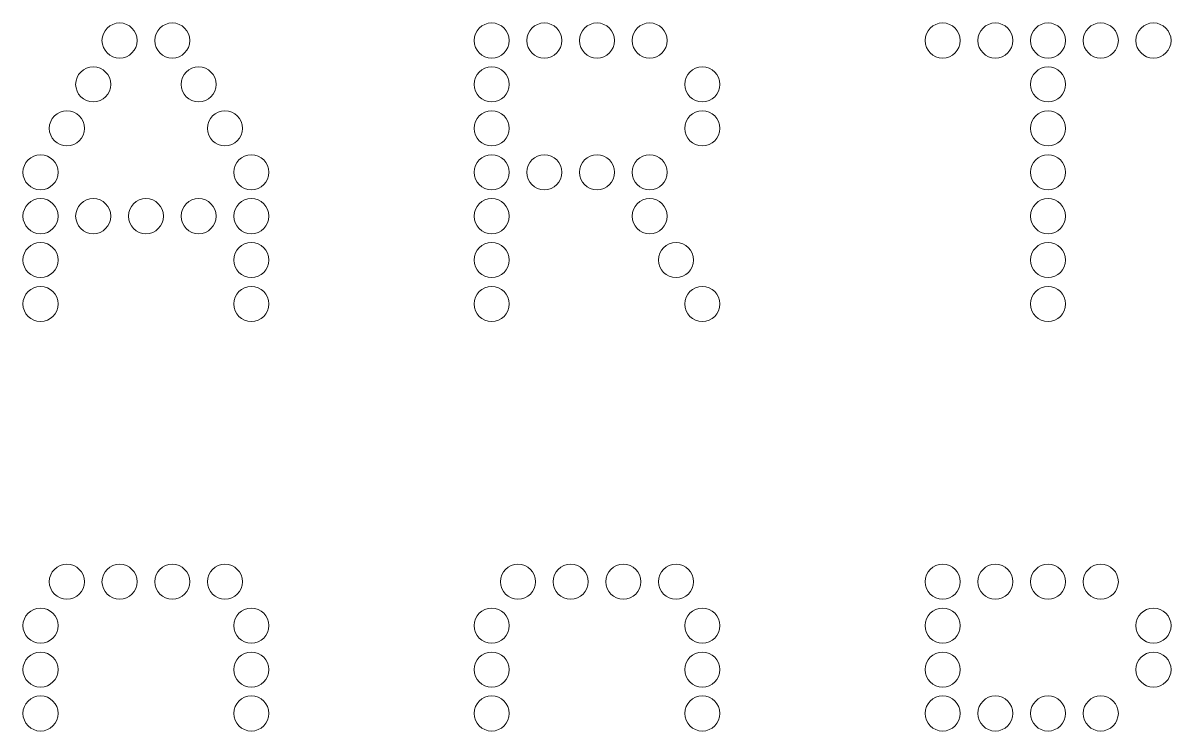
# Model space of a CAD drawing. Header units: millimetres. Extents: x -116 to 116, y -116 to 114.
# Drawn here: x -54.35 to -11.92, y 29.18 to 55.35 of the extents above; entities that cross this region are included whole.
import ezdxf

# ---------------------------------------------------------------- set-up
doc = ezdxf.new("R2010")
doc.units = ezdxf.units.MM
doc.header["$MEASUREMENT"] = 0
doc.layers.add('Laag 1', color=7, linetype='Continuous')

msp = doc.modelspace()

# ---------------------------------------------------------------- linework, layer by layer
at = {"layer": 'Laag 1', "color": 250, "lineweight": 9}
for points in [[(-51.4321, 54.7022), (-51.4321, 54.3452), (-51.14, 54.0531), (-50.783, 54.0531), (-50.783, 54.0531), (-50.426, 54.0531), (-50.1339, 54.3452), (-50.1339, 54.7022), (-50.1339, 54.7022), (-50.1339, 55.0592), (-50.426, 55.3513), (-50.783, 55.3513), (-50.783, 55.3513), (-51.14, 55.3513), (-51.4321, 55.0592), (-51.4321, 54.7022)], [(-49.4848, 54.7022), (-49.4848, 54.3452), (-49.1927, 54.0531), (-48.8356, 54.0531), (-48.8356, 54.0531), (-48.4786, 54.0531), (-48.1865, 54.3452), (-48.1865, 54.7022), (-48.1865, 54.7022), (-48.1865, 55.0592), (-48.4786, 55.3513), (-48.8356, 55.3513), (-48.8356, 55.3513), (-49.1927, 55.3513), (-49.4848, 55.0592), (-49.4848, 54.7022)], [(-37.68, 54.7022), (-37.68, 54.3452), (-37.3879, 54.0531), (-37.0309, 54.0531), (-37.0309, 54.0531), (-36.6739, 54.0531), (-36.3818, 54.3452), (-36.3818, 54.7022), (-36.3818, 54.7022), (-36.3818, 55.0592), (-36.6739, 55.3513), (-37.0309, 55.3513), (-37.0309, 55.3513), (-37.3879, 55.3513), (-37.68, 55.0592), (-37.68, 54.7022)], [(-35.7327, 54.7022), (-35.7327, 54.3452), (-35.4406, 54.0531), (-35.0836, 54.0531), (-35.0836, 54.0531), (-34.7265, 54.0531), (-34.4344, 54.3452), (-34.4344, 54.7022), (-34.4344, 54.7022), (-34.4344, 55.0592), (-34.7265, 55.3513), (-35.0836, 55.3513), (-35.0836, 55.3513), (-35.4406, 55.3513), (-35.7327, 55.0592), (-35.7327, 54.7022)], [(-33.7853, 54.7022), (-33.7853, 54.3452), (-33.4932, 54.0531), (-33.1362, 54.0531), (-33.1362, 54.0531), (-32.7792, 54.0531), (-32.4871, 54.3452), (-32.4871, 54.7022), (-32.4871, 54.7022), (-32.4871, 55.0592), (-32.7792, 55.3513), (-33.1362, 55.3513), (-33.1362, 55.3513), (-33.4932, 55.3513), (-33.7853, 55.0592), (-33.7853, 54.7022)], [(-31.838, 54.7022), (-31.838, 54.3452), (-31.5459, 54.0531), (-31.1889, 54.0531), (-31.1889, 54.0531), (-30.8319, 54.0531), (-30.5398, 54.3452), (-30.5398, 54.7022), (-30.5398, 54.7022), (-30.5398, 55.0592), (-30.8319, 55.3513), (-31.1889, 55.3513), (-31.1889, 55.3513), (-31.5459, 55.3513), (-31.838, 55.0592), (-31.838, 54.7022)], [(-21.0069, 54.7022), (-21.0069, 54.3452), (-20.7148, 54.0531), (-20.3578, 54.0531), (-20.3578, 54.0531), (-20.0008, 54.0531), (-19.7087, 54.3452), (-19.7087, 54.7022), (-19.7087, 54.7022), (-19.7087, 55.0592), (-20.0008, 55.3513), (-20.3578, 55.3513), (-20.3578, 55.3513), (-20.7148, 55.3513), (-21.0069, 55.0592), (-21.0069, 54.7022)], [(-19.0596, 54.7022), (-19.0596, 54.3452), (-18.7675, 54.0531), (-18.4105, 54.0531), (-18.4105, 54.0531), (-18.0534, 54.0531), (-17.7613, 54.3452), (-17.7613, 54.7022), (-17.7613, 54.7022), (-17.7613, 55.0592), (-18.0534, 55.3513), (-18.4105, 55.3513), (-18.4105, 55.3513), (-18.7675, 55.3513), (-19.0596, 55.0592), (-19.0596, 54.7022)], [(-17.1122, 54.7022), (-17.1122, 54.3452), (-16.8201, 54.0531), (-16.4631, 54.0531), (-16.4631, 54.0531), (-16.1061, 54.0531), (-15.814, 54.3452), (-15.814, 54.7022), (-15.814, 54.7022), (-15.814, 55.0592), (-16.1061, 55.3513), (-16.4631, 55.3513), (-16.4631, 55.3513), (-16.8201, 55.3513), (-17.1122, 55.0592), (-17.1122, 54.7022)], [(-15.1649, 54.7022), (-15.1649, 54.3452), (-14.8728, 54.0531), (-14.5158, 54.0531), (-14.5158, 54.0531), (-14.1588, 54.0531), (-13.8667, 54.3452), (-13.8667, 54.7022), (-13.8667, 54.7022), (-13.8667, 55.0592), (-14.1588, 55.3513), (-14.5158, 55.3513), (-14.5158, 55.3513), (-14.8728, 55.3513), (-15.1649, 55.0592), (-15.1649, 54.7022)], [(-13.2176, 54.7022), (-13.2176, 54.3452), (-12.9255, 54.0531), (-12.5684, 54.0531), (-12.5684, 54.0531), (-12.2114, 54.0531), (-11.9193, 54.3452), (-11.9193, 54.7022), (-11.9193, 54.7022), (-11.9193, 55.0592), (-12.2114, 55.3513), (-12.5684, 55.3513), (-12.5684, 55.3513), (-12.9255, 55.3513), (-13.2176, 55.0592), (-13.2176, 54.7022)], [(-52.4058, 53.0794), (-52.4058, 52.7224), (-52.1137, 52.4303), (-51.7567, 52.4303), (-51.7567, 52.4303), (-51.3996, 52.4303), (-51.1075, 52.7224), (-51.1075, 53.0794), (-51.1075, 53.0794), (-51.1075, 53.4364), (-51.3996, 53.7285), (-51.7567, 53.7285), (-51.7567, 53.7285), (-52.1137, 53.7285), (-52.4058, 53.4364), (-52.4058, 53.0794)], [(-48.5111, 53.0794), (-48.5111, 52.7224), (-48.219, 52.4303), (-47.862, 52.4303), (-47.862, 52.4303), (-47.505, 52.4303), (-47.2129, 52.7224), (-47.2129, 53.0794), (-47.2129, 53.0794), (-47.2129, 53.4364), (-47.505, 53.7285), (-47.862, 53.7285), (-47.862, 53.7285), (-48.219, 53.7285), (-48.5111, 53.4364), (-48.5111, 53.0794)], [(-37.68, 53.0794), (-37.68, 52.7224), (-37.3879, 52.4303), (-37.0309, 52.4303), (-37.0309, 52.4303), (-36.6739, 52.4303), (-36.3818, 52.7224), (-36.3818, 53.0794), (-36.3818, 53.0794), (-36.3818, 53.4364), (-36.6739, 53.7285), (-37.0309, 53.7285), (-37.0309, 53.7285), (-37.3879, 53.7285), (-37.68, 53.4364), (-37.68, 53.0794)], [(-29.8907, 53.0794), (-29.8907, 52.7224), (-29.5986, 52.4303), (-29.2415, 52.4303), (-29.2415, 52.4303), (-28.8845, 52.4303), (-28.5924, 52.7224), (-28.5924, 53.0794), (-28.5924, 53.0794), (-28.5924, 53.4364), (-28.8845, 53.7285), (-29.2415, 53.7285), (-29.2415, 53.7285), (-29.5986, 53.7285), (-29.8907, 53.4364), (-29.8907, 53.0794)], [(-17.1122, 53.0794), (-17.1122, 52.7224), (-16.8201, 52.4303), (-16.4631, 52.4303), (-16.4631, 52.4303), (-16.1061, 52.4303), (-15.814, 52.7224), (-15.814, 53.0794), (-15.814, 53.0794), (-15.814, 53.4364), (-16.1061, 53.7285), (-16.4631, 53.7285), (-16.4631, 53.7285), (-16.8201, 53.7285), (-17.1122, 53.4364), (-17.1122, 53.0794)], [(-53.3794, 51.4566), (-53.3794, 51.0996), (-53.0873, 50.8075), (-52.7303, 50.8075), (-52.7303, 50.8075), (-52.3733, 50.8075), (-52.0812, 51.0996), (-52.0812, 51.4566), (-52.0812, 51.4566), (-52.0812, 51.8136), (-52.3733, 52.1057), (-52.7303, 52.1057), (-52.7303, 52.1057), (-53.0873, 52.1057), (-53.3794, 51.8136), (-53.3794, 51.4566)], [(-47.5374, 51.4566), (-47.5374, 51.0996), (-47.2453, 50.8075), (-46.8883, 50.8075), (-46.8883, 50.8075), (-46.5313, 50.8075), (-46.2392, 51.0996), (-46.2392, 51.4566), (-46.2392, 51.4566), (-46.2392, 51.8136), (-46.5313, 52.1057), (-46.8883, 52.1057), (-46.8883, 52.1057), (-47.2453, 52.1057), (-47.5374, 51.8136), (-47.5374, 51.4566)], [(-37.68, 51.4566), (-37.68, 51.0996), (-37.3879, 50.8075), (-37.0309, 50.8075), (-37.0309, 50.8075), (-36.6739, 50.8075), (-36.3818, 51.0996), (-36.3818, 51.4566), (-36.3818, 51.4566), (-36.3818, 51.8136), (-36.6739, 52.1057), (-37.0309, 52.1057), (-37.0309, 52.1057), (-37.3879, 52.1057), (-37.68, 51.8136), (-37.68, 51.4566)], [(-29.8907, 51.4566), (-29.8907, 51.0996), (-29.5986, 50.8075), (-29.2415, 50.8075), (-29.2415, 50.8075), (-28.8845, 50.8075), (-28.5924, 51.0996), (-28.5924, 51.4566), (-28.5924, 51.4566), (-28.5924, 51.8136), (-28.8845, 52.1057), (-29.2415, 52.1057), (-29.2415, 52.1057), (-29.5986, 52.1057), (-29.8907, 51.8136), (-29.8907, 51.4566)], [(-17.1122, 51.4566), (-17.1122, 51.0996), (-16.8201, 50.8075), (-16.4631, 50.8075), (-16.4631, 50.8075), (-16.1061, 50.8075), (-15.814, 51.0996), (-15.814, 51.4566), (-15.814, 51.4566), (-15.814, 51.8136), (-16.1061, 52.1057), (-16.4631, 52.1057), (-16.4631, 52.1057), (-16.8201, 52.1057), (-17.1122, 51.8136), (-17.1122, 51.4566)], [(-54.3531, 49.8339), (-54.3531, 49.4768), (-54.061, 49.1847), (-53.704, 49.1847), (-53.704, 49.1847), (-53.347, 49.1847), (-53.0549, 49.4768), (-53.0549, 49.8339), (-53.0549, 49.8339), (-53.0549, 50.1909), (-53.347, 50.483), (-53.704, 50.483), (-53.704, 50.483), (-54.061, 50.483), (-54.3531, 50.1909), (-54.3531, 49.8339)], [(-46.5638, 49.8339), (-46.5638, 49.4768), (-46.2717, 49.1847), (-45.9146, 49.1847), (-45.9146, 49.1847), (-45.5576, 49.1847), (-45.2655, 49.4768), (-45.2655, 49.8339), (-45.2655, 49.8339), (-45.2655, 50.1909), (-45.5576, 50.483), (-45.9146, 50.483), (-45.9146, 50.483), (-46.2717, 50.483), (-46.5638, 50.1909), (-46.5638, 49.8339)], [(-37.68, 49.8339), (-37.68, 49.4768), (-37.3879, 49.1847), (-37.0309, 49.1847), (-37.0309, 49.1847), (-36.6739, 49.1847), (-36.3818, 49.4768), (-36.3818, 49.8339), (-36.3818, 49.8339), (-36.3818, 50.1909), (-36.6739, 50.483), (-37.0309, 50.483), (-37.0309, 50.483), (-37.3879, 50.483), (-37.68, 50.1909), (-37.68, 49.8339)], [(-35.7327, 49.8339), (-35.7327, 49.4768), (-35.4406, 49.1847), (-35.0836, 49.1847), (-35.0836, 49.1847), (-34.7265, 49.1847), (-34.4344, 49.4768), (-34.4344, 49.8339), (-34.4344, 49.8339), (-34.4344, 50.1909), (-34.7265, 50.483), (-35.0836, 50.483), (-35.0836, 50.483), (-35.4406, 50.483), (-35.7327, 50.1909), (-35.7327, 49.8339)], [(-33.7853, 49.8339), (-33.7853, 49.4768), (-33.4932, 49.1847), (-33.1362, 49.1847), (-33.1362, 49.1847), (-32.7792, 49.1847), (-32.4871, 49.4768), (-32.4871, 49.8339), (-32.4871, 49.8339), (-32.4871, 50.1909), (-32.7792, 50.483), (-33.1362, 50.483), (-33.1362, 50.483), (-33.4932, 50.483), (-33.7853, 50.1909), (-33.7853, 49.8339)], [(-31.838, 49.8339), (-31.838, 49.4768), (-31.5459, 49.1847), (-31.1889, 49.1847), (-31.1889, 49.1847), (-30.8319, 49.1847), (-30.5398, 49.4768), (-30.5398, 49.8339), (-30.5398, 49.8339), (-30.5398, 50.1909), (-30.8319, 50.483), (-31.1889, 50.483), (-31.1889, 50.483), (-31.5459, 50.483), (-31.838, 50.1909), (-31.838, 49.8339)], [(-17.1122, 49.8339), (-17.1122, 49.4768), (-16.8201, 49.1847), (-16.4631, 49.1847), (-16.4631, 49.1847), (-16.1061, 49.1847), (-15.814, 49.4768), (-15.814, 49.8339), (-15.814, 49.8339), (-15.814, 50.1909), (-16.1061, 50.483), (-16.4631, 50.483), (-16.4631, 50.483), (-16.8201, 50.483), (-17.1122, 50.1909), (-17.1122, 49.8339)], [(-54.3531, 48.2111), (-54.3531, 47.8541), (-54.061, 47.562), (-53.704, 47.562), (-53.704, 47.562), (-53.347, 47.562), (-53.0549, 47.8541), (-53.0549, 48.2111), (-53.0549, 48.2111), (-53.0549, 48.5681), (-53.347, 48.8602), (-53.704, 48.8602), (-53.704, 48.8602), (-54.061, 48.8602), (-54.3531, 48.5681), (-54.3531, 48.2111)], [(-52.4058, 48.2111), (-52.4058, 47.8541), (-52.1137, 47.562), (-51.7567, 47.562), (-51.7567, 47.562), (-51.3996, 47.562), (-51.1075, 47.8541), (-51.1075, 48.2111), (-51.1075, 48.2111), (-51.1075, 48.5681), (-51.3996, 48.8602), (-51.7567, 48.8602), (-51.7567, 48.8602), (-52.1137, 48.8602), (-52.4058, 48.5681), (-52.4058, 48.2111)], [(-50.4584, 48.2111), (-50.4584, 47.8541), (-50.1663, 47.562), (-49.8093, 47.562), (-49.8093, 47.562), (-49.4523, 47.562), (-49.1602, 47.8541), (-49.1602, 48.2111), (-49.1602, 48.2111), (-49.1602, 48.5681), (-49.4523, 48.8602), (-49.8093, 48.8602), (-49.8093, 48.8602), (-50.1663, 48.8602), (-50.4584, 48.5681), (-50.4584, 48.2111)], [(-48.5111, 48.2111), (-48.5111, 47.8541), (-48.219, 47.562), (-47.862, 47.562), (-47.862, 47.562), (-47.505, 47.562), (-47.2129, 47.8541), (-47.2129, 48.2111), (-47.2129, 48.2111), (-47.2129, 48.5681), (-47.505, 48.8602), (-47.862, 48.8602), (-47.862, 48.8602), (-48.219, 48.8602), (-48.5111, 48.5681), (-48.5111, 48.2111)], [(-46.5638, 48.2111), (-46.5638, 47.8541), (-46.2717, 47.562), (-45.9146, 47.562), (-45.9146, 47.562), (-45.5576, 47.562), (-45.2655, 47.8541), (-45.2655, 48.2111), (-45.2655, 48.2111), (-45.2655, 48.5681), (-45.5576, 48.8602), (-45.9146, 48.8602), (-45.9146, 48.8602), (-46.2717, 48.8602), (-46.5638, 48.5681), (-46.5638, 48.2111)], [(-37.68, 48.2111), (-37.68, 47.8541), (-37.3879, 47.562), (-37.0309, 47.562), (-37.0309, 47.562), (-36.6739, 47.562), (-36.3818, 47.8541), (-36.3818, 48.2111), (-36.3818, 48.2111), (-36.3818, 48.5681), (-36.6739, 48.8602), (-37.0309, 48.8602), (-37.0309, 48.8602), (-37.3879, 48.8602), (-37.68, 48.5681), (-37.68, 48.2111)], [(-31.838, 48.2111), (-31.838, 47.8541), (-31.5459, 47.562), (-31.1889, 47.562), (-31.1889, 47.562), (-30.8319, 47.562), (-30.5398, 47.8541), (-30.5398, 48.2111), (-30.5398, 48.2111), (-30.5398, 48.5681), (-30.8319, 48.8602), (-31.1889, 48.8602), (-31.1889, 48.8602), (-31.5459, 48.8602), (-31.838, 48.5681), (-31.838, 48.2111)], [(-17.1122, 48.2111), (-17.1122, 47.8541), (-16.8201, 47.562), (-16.4631, 47.562), (-16.4631, 47.562), (-16.1061, 47.562), (-15.814, 47.8541), (-15.814, 48.2111), (-15.814, 48.2111), (-15.814, 48.5681), (-16.1061, 48.8602), (-16.4631, 48.8602), (-16.4631, 48.8602), (-16.8201, 48.8602), (-17.1122, 48.5681), (-17.1122, 48.2111)], [(-54.3531, 46.5883), (-54.3531, 46.2313), (-54.061, 45.9392), (-53.704, 45.9392), (-53.704, 45.9392), (-53.347, 45.9392), (-53.0549, 46.2313), (-53.0549, 46.5883), (-53.0549, 46.5883), (-53.0549, 46.9453), (-53.347, 47.2374), (-53.704, 47.2374), (-53.704, 47.2374), (-54.061, 47.2374), (-54.3531, 46.9453), (-54.3531, 46.5883)], [(-46.5638, 46.5883), (-46.5638, 46.2313), (-46.2717, 45.9392), (-45.9146, 45.9392), (-45.9146, 45.9392), (-45.5576, 45.9392), (-45.2655, 46.2313), (-45.2655, 46.5883), (-45.2655, 46.5883), (-45.2655, 46.9453), (-45.5576, 47.2374), (-45.9146, 47.2374), (-45.9146, 47.2374), (-46.2717, 47.2374), (-46.5638, 46.9453), (-46.5638, 46.5883)], [(-37.68, 46.5883), (-37.68, 46.2313), (-37.3879, 45.9392), (-37.0309, 45.9392), (-37.0309, 45.9392), (-36.6739, 45.9392), (-36.3818, 46.2313), (-36.3818, 46.5883), (-36.3818, 46.5883), (-36.3818, 46.9453), (-36.6739, 47.2374), (-37.0309, 47.2374), (-37.0309, 47.2374), (-37.3879, 47.2374), (-37.68, 46.9453), (-37.68, 46.5883)], [(-30.8643, 46.5883), (-30.8643, 46.2313), (-30.5722, 45.9392), (-30.2152, 45.9392), (-30.2152, 45.9392), (-29.8582, 45.9392), (-29.5661, 46.2313), (-29.5661, 46.5883), (-29.5661, 46.5883), (-29.5661, 46.9453), (-29.8582, 47.2374), (-30.2152, 47.2374), (-30.2152, 47.2374), (-30.5722, 47.2374), (-30.8643, 46.9453), (-30.8643, 46.5883)], [(-17.1122, 46.5883), (-17.1122, 46.2313), (-16.8201, 45.9392), (-16.4631, 45.9392), (-16.4631, 45.9392), (-16.1061, 45.9392), (-15.814, 46.2313), (-15.814, 46.5883), (-15.814, 46.5883), (-15.814, 46.9453), (-16.1061, 47.2374), (-16.4631, 47.2374), (-16.4631, 47.2374), (-16.8201, 47.2374), (-17.1122, 46.9453), (-17.1122, 46.5883)], [(-54.3531, 44.9655), (-54.3531, 44.6085), (-54.061, 44.3164), (-53.704, 44.3164), (-53.704, 44.3164), (-53.347, 44.3164), (-53.0549, 44.6085), (-53.0549, 44.9655), (-53.0549, 44.9655), (-53.0549, 45.3225), (-53.347, 45.6146), (-53.704, 45.6146), (-53.704, 45.6146), (-54.061, 45.6146), (-54.3531, 45.3225), (-54.3531, 44.9655)], [(-46.5638, 44.9655), (-46.5638, 44.6085), (-46.2717, 44.3164), (-45.9146, 44.3164), (-45.9146, 44.3164), (-45.5576, 44.3164), (-45.2655, 44.6085), (-45.2655, 44.9655), (-45.2655, 44.9655), (-45.2655, 45.3225), (-45.5576, 45.6146), (-45.9146, 45.6146), (-45.9146, 45.6146), (-46.2717, 45.6146), (-46.5638, 45.3225), (-46.5638, 44.9655)], [(-37.68, 44.9655), (-37.68, 44.6085), (-37.3879, 44.3164), (-37.0309, 44.3164), (-37.0309, 44.3164), (-36.6739, 44.3164), (-36.3818, 44.6085), (-36.3818, 44.9655), (-36.3818, 44.9655), (-36.3818, 45.3225), (-36.6739, 45.6146), (-37.0309, 45.6146), (-37.0309, 45.6146), (-37.3879, 45.6146), (-37.68, 45.3225), (-37.68, 44.9655)], [(-29.8907, 44.9655), (-29.8907, 44.6085), (-29.5986, 44.3164), (-29.2415, 44.3164), (-29.2415, 44.3164), (-28.8845, 44.3164), (-28.5924, 44.6085), (-28.5924, 44.9655), (-28.5924, 44.9655), (-28.5924, 45.3225), (-28.8845, 45.6146), (-29.2415, 45.6146), (-29.2415, 45.6146), (-29.5986, 45.6146), (-29.8907, 45.3225), (-29.8907, 44.9655)], [(-17.1122, 44.9655), (-17.1122, 44.6085), (-16.8201, 44.3164), (-16.4631, 44.3164), (-16.4631, 44.3164), (-16.1061, 44.3164), (-15.814, 44.6085), (-15.814, 44.9655), (-15.814, 44.9655), (-15.814, 45.3225), (-16.1061, 45.6146), (-16.4631, 45.6146), (-16.4631, 45.6146), (-16.8201, 45.6146), (-17.1122, 45.3225), (-17.1122, 44.9655)], [(-53.3794, 34.6999), (-53.3794, 34.3429), (-53.0873, 34.0508), (-52.7303, 34.0508), (-52.7303, 34.0508), (-52.3733, 34.0508), (-52.0812, 34.3429), (-52.0812, 34.6999), (-52.0812, 34.6999), (-52.0812, 35.0569), (-52.3733, 35.349), (-52.7303, 35.349), (-52.7303, 35.349), (-53.0873, 35.349), (-53.3794, 35.0569), (-53.3794, 34.6999)], [(-51.4321, 34.6999), (-51.4321, 34.3429), (-51.14, 34.0508), (-50.783, 34.0508), (-50.783, 34.0508), (-50.426, 34.0508), (-50.1339, 34.3429), (-50.1339, 34.6999), (-50.1339, 34.6999), (-50.1339, 35.0569), (-50.426, 35.349), (-50.783, 35.349), (-50.783, 35.349), (-51.14, 35.349), (-51.4321, 35.0569), (-51.4321, 34.6999)], [(-49.4848, 34.6999), (-49.4848, 34.3429), (-49.1927, 34.0508), (-48.8356, 34.0508), (-48.8356, 34.0508), (-48.4786, 34.0508), (-48.1865, 34.3429), (-48.1865, 34.6999), (-48.1865, 34.6999), (-48.1865, 35.0569), (-48.4786, 35.349), (-48.8356, 35.349), (-48.8356, 35.349), (-49.1927, 35.349), (-49.4848, 35.0569), (-49.4848, 34.6999)], [(-47.5374, 34.6999), (-47.5374, 34.3429), (-47.2453, 34.0508), (-46.8883, 34.0508), (-46.8883, 34.0508), (-46.5313, 34.0508), (-46.2392, 34.3429), (-46.2392, 34.6999), (-46.2392, 34.6999), (-46.2392, 35.0569), (-46.5313, 35.349), (-46.8883, 35.349), (-46.8883, 35.349), (-47.2453, 35.349), (-47.5374, 35.0569), (-47.5374, 34.6999)], [(-36.7063, 34.6999), (-36.7063, 34.3429), (-36.4142, 34.0508), (-36.0572, 34.0508), (-36.0572, 34.0508), (-35.7002, 34.0508), (-35.4081, 34.3429), (-35.4081, 34.6999), (-35.4081, 34.6999), (-35.4081, 35.0569), (-35.7002, 35.349), (-36.0572, 35.349), (-36.0572, 35.349), (-36.4142, 35.349), (-36.7063, 35.0569), (-36.7063, 34.6999)], [(-34.759, 34.6999), (-34.759, 34.3429), (-34.4669, 34.0508), (-34.1099, 34.0508), (-34.1099, 34.0508), (-33.7529, 34.0508), (-33.4608, 34.3429), (-33.4608, 34.6999), (-33.4608, 34.6999), (-33.4608, 35.0569), (-33.7529, 35.349), (-34.1099, 35.349), (-34.1099, 35.349), (-34.4669, 35.349), (-34.759, 35.0569), (-34.759, 34.6999)], [(-32.8117, 34.6999), (-32.8117, 34.3429), (-32.5196, 34.0508), (-32.1625, 34.0508), (-32.1625, 34.0508), (-31.8055, 34.0508), (-31.5134, 34.3429), (-31.5134, 34.6999), (-31.5134, 34.6999), (-31.5134, 35.0569), (-31.8055, 35.349), (-32.1625, 35.349), (-32.1625, 35.349), (-32.5196, 35.349), (-32.8117, 35.0569), (-32.8117, 34.6999)], [(-30.8643, 34.6999), (-30.8643, 34.3429), (-30.5722, 34.0508), (-30.2152, 34.0508), (-30.2152, 34.0508), (-29.8582, 34.0508), (-29.5661, 34.3429), (-29.5661, 34.6999), (-29.5661, 34.6999), (-29.5661, 35.0569), (-29.8582, 35.349), (-30.2152, 35.349), (-30.2152, 35.349), (-30.5722, 35.349), (-30.8643, 35.0569), (-30.8643, 34.6999)], [(-21.0069, 34.6999), (-21.0069, 34.3429), (-20.7148, 34.0508), (-20.3578, 34.0508), (-20.3578, 34.0508), (-20.0008, 34.0508), (-19.7087, 34.3429), (-19.7087, 34.6999), (-19.7087, 34.6999), (-19.7087, 35.0569), (-20.0008, 35.349), (-20.3578, 35.349), (-20.3578, 35.349), (-20.7148, 35.349), (-21.0069, 35.0569), (-21.0069, 34.6999)], [(-19.0596, 34.6999), (-19.0596, 34.3429), (-18.7675, 34.0508), (-18.4105, 34.0508), (-18.4105, 34.0508), (-18.0534, 34.0508), (-17.7613, 34.3429), (-17.7613, 34.6999), (-17.7613, 34.6999), (-17.7613, 35.0569), (-18.0534, 35.349), (-18.4105, 35.349), (-18.4105, 35.349), (-18.7675, 35.349), (-19.0596, 35.0569), (-19.0596, 34.6999)], [(-17.1122, 34.6999), (-17.1122, 34.3429), (-16.8201, 34.0508), (-16.4631, 34.0508), (-16.4631, 34.0508), (-16.1061, 34.0508), (-15.814, 34.3429), (-15.814, 34.6999), (-15.814, 34.6999), (-15.814, 35.0569), (-16.1061, 35.349), (-16.4631, 35.349), (-16.4631, 35.349), (-16.8201, 35.349), (-17.1122, 35.0569), (-17.1122, 34.6999)], [(-15.1649, 34.6999), (-15.1649, 34.3429), (-14.8728, 34.0508), (-14.5158, 34.0508), (-14.5158, 34.0508), (-14.1588, 34.0508), (-13.8667, 34.3429), (-13.8667, 34.6999), (-13.8667, 34.6999), (-13.8667, 35.0569), (-14.1588, 35.349), (-14.5158, 35.349), (-14.5158, 35.349), (-14.8728, 35.349), (-15.1649, 35.0569), (-15.1649, 34.6999)], [(-54.3531, 33.0771), (-54.3531, 32.7201), (-54.061, 32.428), (-53.704, 32.428), (-53.704, 32.428), (-53.347, 32.428), (-53.0549, 32.7201), (-53.0549, 33.0771), (-53.0549, 33.0771), (-53.0549, 33.4341), (-53.347, 33.7262), (-53.704, 33.7262), (-53.704, 33.7262), (-54.061, 33.7262), (-54.3531, 33.4341), (-54.3531, 33.0771)], [(-46.5638, 33.0771), (-46.5638, 32.7201), (-46.2717, 32.428), (-45.9146, 32.428), (-45.9146, 32.428), (-45.5576, 32.428), (-45.2655, 32.7201), (-45.2655, 33.0771), (-45.2655, 33.0771), (-45.2655, 33.4341), (-45.5576, 33.7262), (-45.9146, 33.7262), (-45.9146, 33.7262), (-46.2717, 33.7262), (-46.5638, 33.4341), (-46.5638, 33.0771)], [(-37.68, 33.0771), (-37.68, 32.7201), (-37.3879, 32.428), (-37.0309, 32.428), (-37.0309, 32.428), (-36.6739, 32.428), (-36.3818, 32.7201), (-36.3818, 33.0771), (-36.3818, 33.0771), (-36.3818, 33.4341), (-36.6739, 33.7262), (-37.0309, 33.7262), (-37.0309, 33.7262), (-37.3879, 33.7262), (-37.68, 33.4341), (-37.68, 33.0771)], [(-29.8907, 33.0771), (-29.8907, 32.7201), (-29.5986, 32.428), (-29.2415, 32.428), (-29.2415, 32.428), (-28.8845, 32.428), (-28.5924, 32.7201), (-28.5924, 33.0771), (-28.5924, 33.0771), (-28.5924, 33.4341), (-28.8845, 33.7262), (-29.2415, 33.7262), (-29.2415, 33.7262), (-29.5986, 33.7262), (-29.8907, 33.4341), (-29.8907, 33.0771)], [(-21.0069, 33.0771), (-21.0069, 32.7201), (-20.7148, 32.428), (-20.3578, 32.428), (-20.3578, 32.428), (-20.0008, 32.428), (-19.7087, 32.7201), (-19.7087, 33.0771), (-19.7087, 33.0771), (-19.7087, 33.4341), (-20.0008, 33.7262), (-20.3578, 33.7262), (-20.3578, 33.7262), (-20.7148, 33.7262), (-21.0069, 33.4341), (-21.0069, 33.0771)], [(-13.2176, 33.0771), (-13.2176, 32.7201), (-12.9255, 32.428), (-12.5684, 32.428), (-12.5684, 32.428), (-12.2114, 32.428), (-11.9193, 32.7201), (-11.9193, 33.0771), (-11.9193, 33.0771), (-11.9193, 33.4341), (-12.2114, 33.7262), (-12.5684, 33.7262), (-12.5684, 33.7262), (-12.9255, 33.7262), (-13.2176, 33.4341), (-13.2176, 33.0771)], [(-54.3531, 31.4543), (-54.3531, 31.0973), (-54.061, 30.8052), (-53.704, 30.8052), (-53.704, 30.8052), (-53.347, 30.8052), (-53.0549, 31.0973), (-53.0549, 31.4543), (-53.0549, 31.4543), (-53.0549, 31.8113), (-53.347, 32.1034), (-53.704, 32.1034), (-53.704, 32.1034), (-54.061, 32.1034), (-54.3531, 31.8113), (-54.3531, 31.4543)], [(-46.5638, 31.4543), (-46.5638, 31.0973), (-46.2717, 30.8052), (-45.9146, 30.8052), (-45.9146, 30.8052), (-45.5576, 30.8052), (-45.2655, 31.0973), (-45.2655, 31.4543), (-45.2655, 31.4543), (-45.2655, 31.8113), (-45.5576, 32.1034), (-45.9146, 32.1034), (-45.9146, 32.1034), (-46.2717, 32.1034), (-46.5638, 31.8113), (-46.5638, 31.4543)], [(-37.68, 31.4543), (-37.68, 31.0973), (-37.3879, 30.8052), (-37.0309, 30.8052), (-37.0309, 30.8052), (-36.6739, 30.8052), (-36.3818, 31.0973), (-36.3818, 31.4543), (-36.3818, 31.4543), (-36.3818, 31.8113), (-36.6739, 32.1034), (-37.0309, 32.1034), (-37.0309, 32.1034), (-37.3879, 32.1034), (-37.68, 31.8113), (-37.68, 31.4543)], [(-29.8907, 31.4543), (-29.8907, 31.0973), (-29.5986, 30.8052), (-29.2415, 30.8052), (-29.2415, 30.8052), (-28.8845, 30.8052), (-28.5924, 31.0973), (-28.5924, 31.4543), (-28.5924, 31.4543), (-28.5924, 31.8113), (-28.8845, 32.1034), (-29.2415, 32.1034), (-29.2415, 32.1034), (-29.5986, 32.1034), (-29.8907, 31.8113), (-29.8907, 31.4543)], [(-21.0069, 31.4543), (-21.0069, 31.0973), (-20.7148, 30.8052), (-20.3578, 30.8052), (-20.3578, 30.8052), (-20.0008, 30.8052), (-19.7087, 31.0973), (-19.7087, 31.4543), (-19.7087, 31.4543), (-19.7087, 31.8113), (-20.0008, 32.1034), (-20.3578, 32.1034), (-20.3578, 32.1034), (-20.7148, 32.1034), (-21.0069, 31.8113), (-21.0069, 31.4543)], [(-13.2176, 31.4543), (-13.2176, 31.0973), (-12.9255, 30.8052), (-12.5684, 30.8052), (-12.5684, 30.8052), (-12.2114, 30.8052), (-11.9193, 31.0973), (-11.9193, 31.4543), (-11.9193, 31.4543), (-11.9193, 31.8113), (-12.2114, 32.1034), (-12.5684, 32.1034), (-12.5684, 32.1034), (-12.9255, 32.1034), (-13.2176, 31.8113), (-13.2176, 31.4543)], [(-54.3531, 29.8316), (-54.3531, 29.4745), (-54.061, 29.1824), (-53.704, 29.1824), (-53.704, 29.1824), (-53.347, 29.1824), (-53.0549, 29.4745), (-53.0549, 29.8316), (-53.0549, 29.8316), (-53.0549, 30.1886), (-53.347, 30.4807), (-53.704, 30.4807), (-53.704, 30.4807), (-54.061, 30.4807), (-54.3531, 30.1886), (-54.3531, 29.8316)], [(-46.5638, 29.8316), (-46.5638, 29.4745), (-46.2717, 29.1824), (-45.9146, 29.1824), (-45.9146, 29.1824), (-45.5576, 29.1824), (-45.2655, 29.4745), (-45.2655, 29.8316), (-45.2655, 29.8316), (-45.2655, 30.1886), (-45.5576, 30.4807), (-45.9146, 30.4807), (-45.9146, 30.4807), (-46.2717, 30.4807), (-46.5638, 30.1886), (-46.5638, 29.8316)], [(-37.68, 29.8316), (-37.68, 29.4745), (-37.3879, 29.1824), (-37.0309, 29.1824), (-37.0309, 29.1824), (-36.6739, 29.1824), (-36.3818, 29.4745), (-36.3818, 29.8316), (-36.3818, 29.8316), (-36.3818, 30.1886), (-36.6739, 30.4807), (-37.0309, 30.4807), (-37.0309, 30.4807), (-37.3879, 30.4807), (-37.68, 30.1886), (-37.68, 29.8316)], [(-29.8907, 29.8316), (-29.8907, 29.4745), (-29.5986, 29.1824), (-29.2415, 29.1824), (-29.2415, 29.1824), (-28.8845, 29.1824), (-28.5924, 29.4745), (-28.5924, 29.8316), (-28.5924, 29.8316), (-28.5924, 30.1886), (-28.8845, 30.4807), (-29.2415, 30.4807), (-29.2415, 30.4807), (-29.5986, 30.4807), (-29.8907, 30.1886), (-29.8907, 29.8316)], [(-21.0069, 29.8316), (-21.0069, 29.4745), (-20.7148, 29.1824), (-20.3578, 29.1824), (-20.3578, 29.1824), (-20.0008, 29.1824), (-19.7087, 29.4745), (-19.7087, 29.8316), (-19.7087, 29.8316), (-19.7087, 30.1886), (-20.0008, 30.4807), (-20.3578, 30.4807), (-20.3578, 30.4807), (-20.7148, 30.4807), (-21.0069, 30.1886), (-21.0069, 29.8316)], [(-19.0596, 29.8316), (-19.0596, 29.4745), (-18.7675, 29.1824), (-18.4105, 29.1824), (-18.4105, 29.1824), (-18.0534, 29.1824), (-17.7613, 29.4745), (-17.7613, 29.8316), (-17.7613, 29.8316), (-17.7613, 30.1886), (-18.0534, 30.4807), (-18.4105, 30.4807), (-18.4105, 30.4807), (-18.7675, 30.4807), (-19.0596, 30.1886), (-19.0596, 29.8316)], [(-17.1122, 29.8316), (-17.1122, 29.4745), (-16.8201, 29.1824), (-16.4631, 29.1824), (-16.4631, 29.1824), (-16.1061, 29.1824), (-15.814, 29.4745), (-15.814, 29.8316), (-15.814, 29.8316), (-15.814, 30.1886), (-16.1061, 30.4807), (-16.4631, 30.4807), (-16.4631, 30.4807), (-16.8201, 30.4807), (-17.1122, 30.1886), (-17.1122, 29.8316)], [(-15.1649, 29.8316), (-15.1649, 29.4745), (-14.8728, 29.1824), (-14.5158, 29.1824), (-14.5158, 29.1824), (-14.1588, 29.1824), (-13.8667, 29.4745), (-13.8667, 29.8316), (-13.8667, 29.8316), (-13.8667, 30.1886), (-14.1588, 30.4807), (-14.5158, 30.4807), (-14.5158, 30.4807), (-14.8728, 30.4807), (-15.1649, 30.1886), (-15.1649, 29.8316)]]:
    msp.add_open_spline(points, degree=3, knots=[0, 0, 0, 0, 0.2, 0.2, 0.2, 0.2, 0.4, 0.4, 0.4, 0.4, 0.6, 0.6, 0.6, 0.6, 1, 1, 1, 1], dxfattribs=at)

doc.saveas('drawing.dxf')
